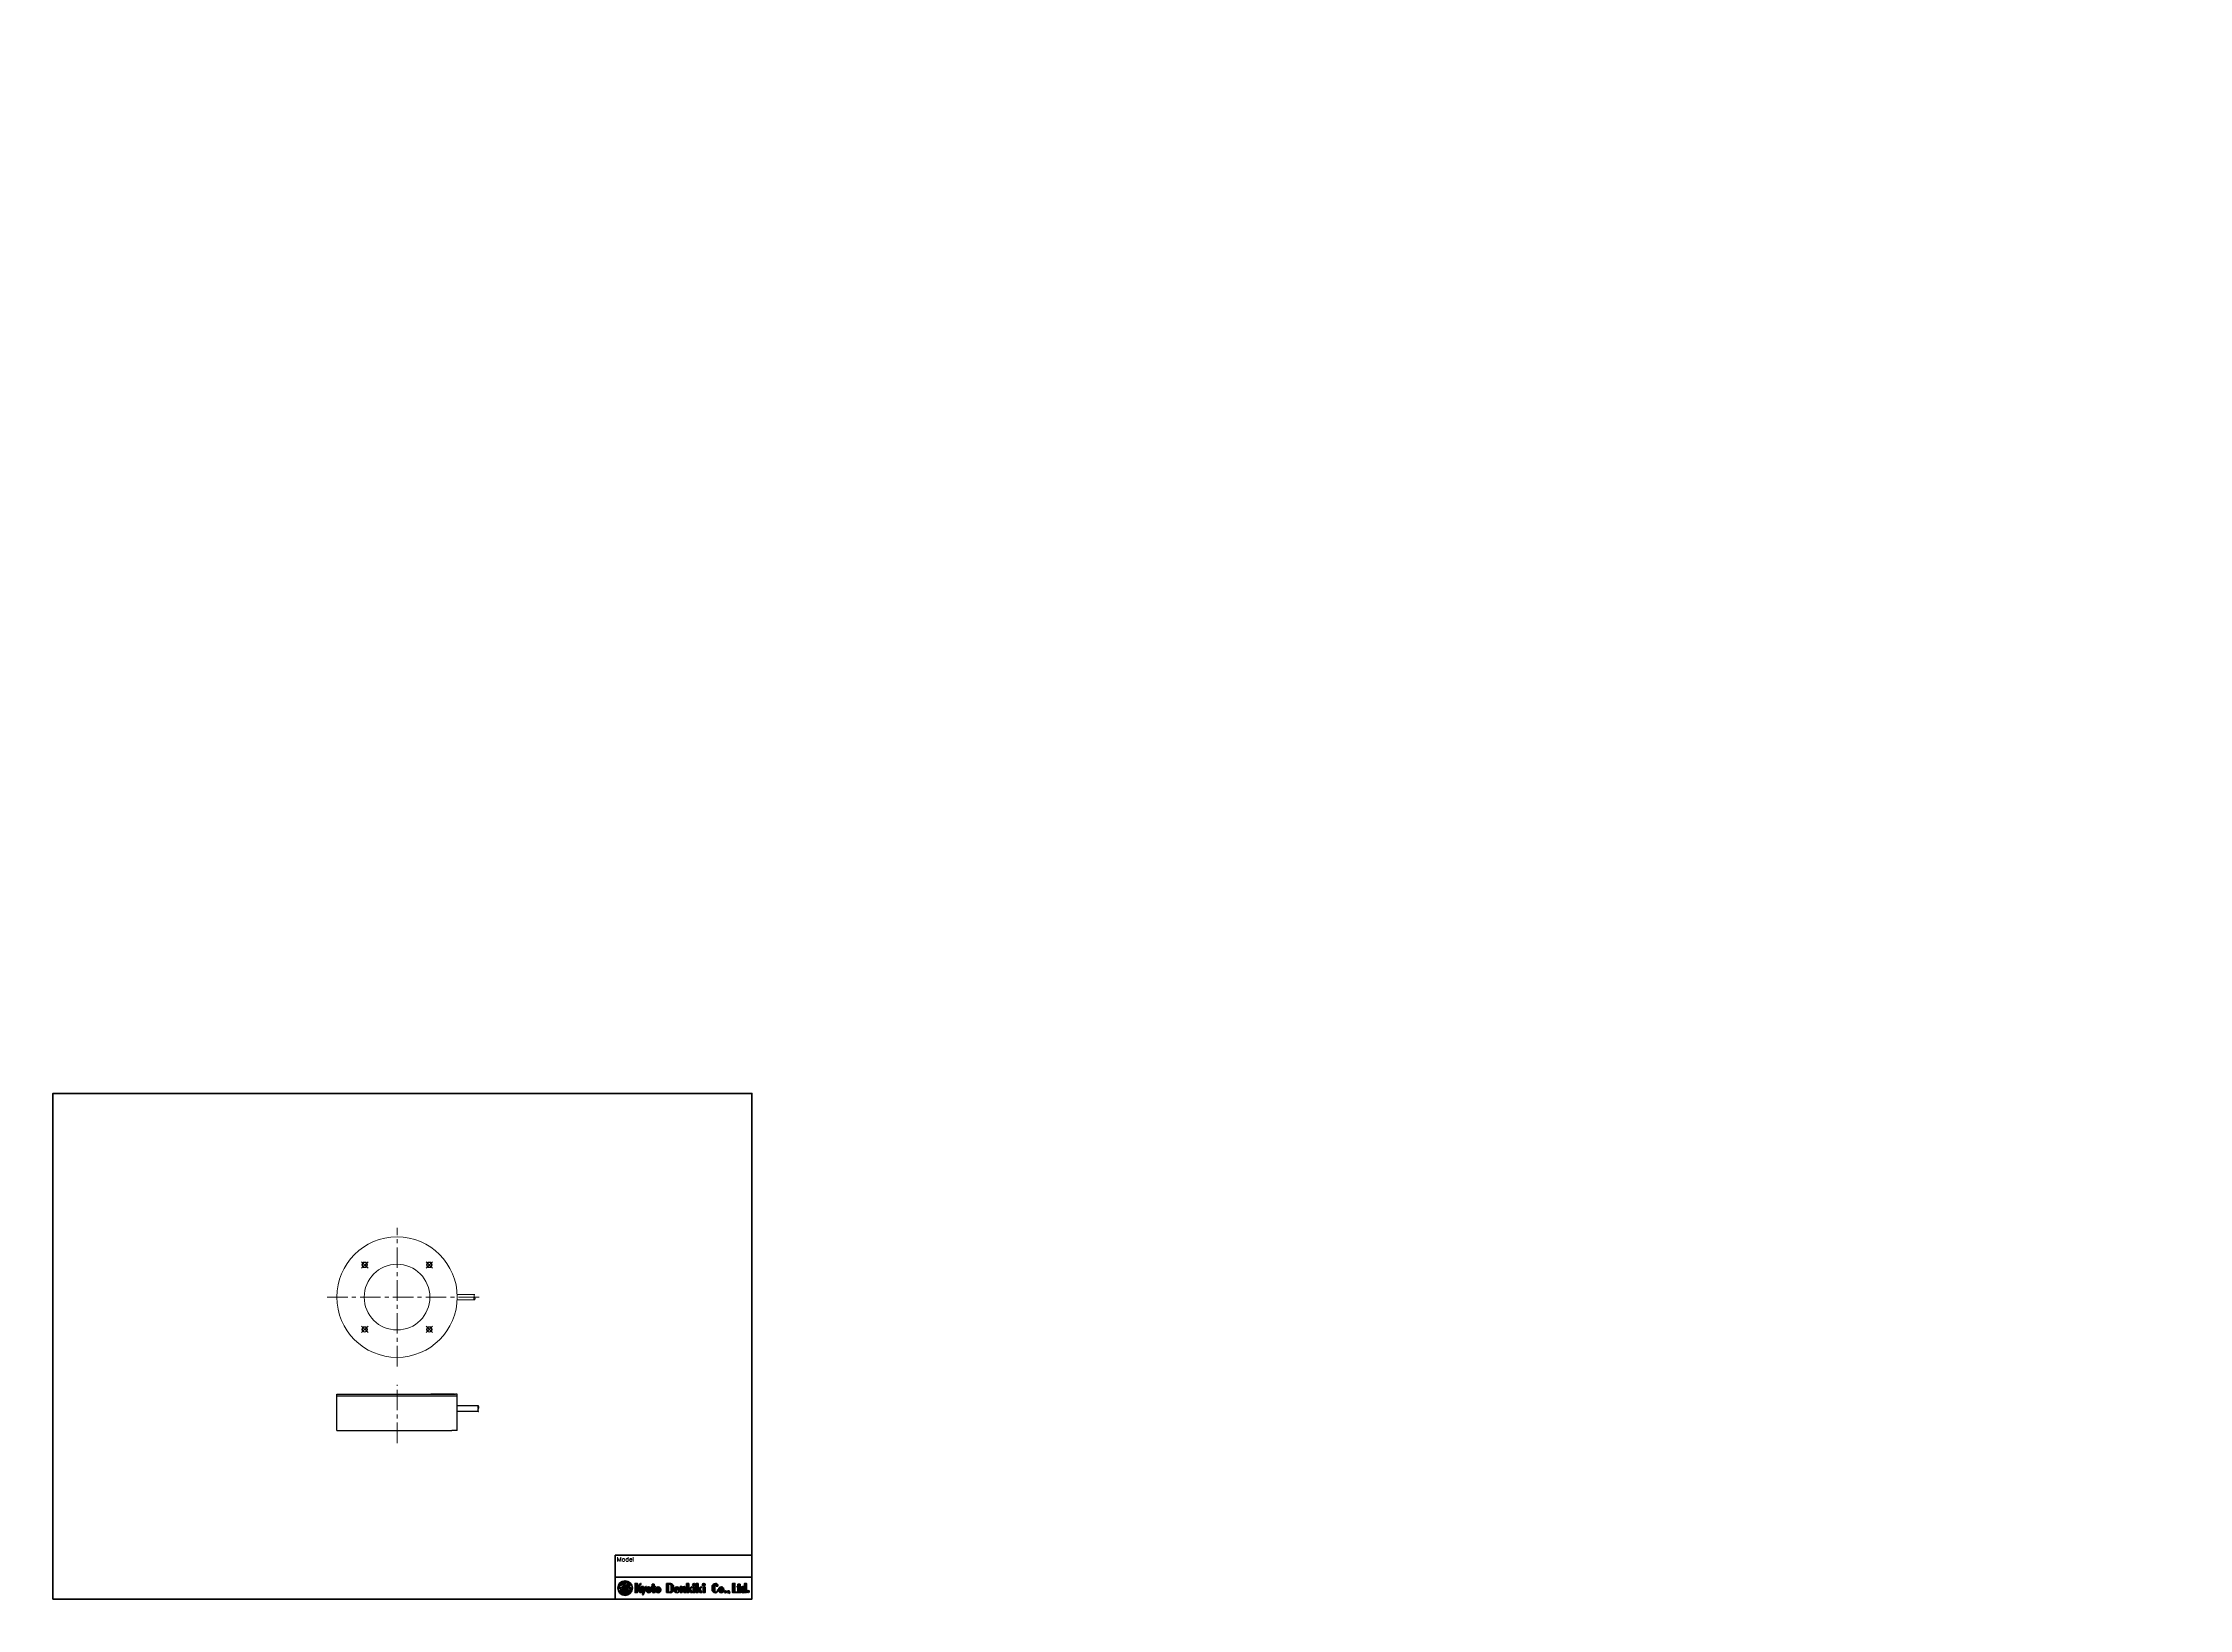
# Paper-space layout 'A3_1_3' of a CAD drawing. Header units: millimetres. Extents: x 0 to 392, y 0 to 286.
# The model-space entities are those that its viewports show. They can reach past a viewport. Long polylines and large blocks are cut down to what shows.
import ezdxf

# ---------------------------------------------------------------- set-up
doc = ezdxf.new("R2010")
doc.units = ezdxf.units.MM
doc.linetypes.add('C6CONTINUOUS', pattern=[0])
doc.linetypes.add('CENTER', pattern=[2, 1.25, -0.25, 0.25, -0.25])
doc.layers.get('0').update_dxf_attribs({"lineweight": 30})
for name, color, linetype, lineweight in [('2KD_寸法1', 7, 'Continuous', 15), ('2KD_寸法１', 7, 'Continuous', 15), ('AUX', 7, 'Continuous', 40), ('PINOFF', 6, 'Continuous', 9)]:
    doc.layers.add(name, color=color, linetype=linetype, lineweight=lineweight)
doc.layers.get('PINOFF').freeze()
doc.styles.get("Standard").update_dxf_attribs({"font": 'simplex.shx', "width": 0.8, "bigfont": 'extfont.shx'})

# ---------------------------------------------------------------- blocks, each defined once
blk = doc.blocks.new('A$C58A435ED')
h = blk.add_hatch(color=256)
edge = h.paths.add_edge_path()
edge.add_ellipse((3.8, 4.2), major_axis=(2.36, 2.72), ratio=0.381944, start_angle=36.9142, end_angle=132.4984, ccw=False)
edge.add_arc((4.7, 6.4), 0.75, 47.7163, 192.9195, ccw=False)
edge.add_ellipse((3.8, 4.2), major_axis=(2.36, 2.72), ratio=0.381944, start_angle=355.1193, end_angle=374.4019, ccw=False)
edge.add_ellipse((4.2, 3.8), major_axis=(2.36, 2.72), ratio=0.381944, start_angle=320.8704, end_angle=364.8807, ccw=False)
edge.add_arc((4, -35.9), 40.1, 84.2752, 86.8987, ccw=False)
edge.add_arc((4, 4), 4, 0, 180)
edge.add_arc((4, -35.9), 40.1, 92.8389, 95.7248, ccw=False)
h = blk.add_hatch(color=256)
edge = h.paths.add_edge_path()
edge.add_arc((4, 4), 4, 180, 360)
edge.add_arc((4, 43.9), 40.1, 272.8389, 275.7248, ccw=False)
edge.add_ellipse((4.2, 3.8), major_axis=(2.36, 2.72), ratio=0.381944, start_angle=175.1193, end_angle=312.4984, ccw=False)
edge.add_ellipse((3.8, 4.2), major_axis=(2.36, 2.72), ratio=0.381944, start_angle=140.8704, end_angle=184.8807, ccw=False)
edge.add_arc((4, 43.9), 40.1, 264.2752, 266.8987, ccw=False)
h = blk.add_hatch(color=256)
edge = h.paths.add_edge_path(flags=17)
edge.add_ellipse((4.2, 3.8), major_axis=(2.36, 2.72), ratio=0.381944, start_angle=130.1847, end_angle=175.1193)
edge.add_ellipse((3.8, 4.2), major_axis=(2.36, 2.72), ratio=0.381944, start_angle=184.8807, end_angle=296.5044)
edge.add_arc((4, 43.9), 40.1, 267.8758, 271.7647, ccw=False)
h = blk.add_hatch(color=256)
edge = h.paths.add_edge_path(flags=17)
edge.add_ellipse((3.8, 4.2), major_axis=(2.36, 2.72), ratio=0.381944, start_angle=310.1847, end_angle=355.1193)
edge.add_ellipse((4.2, 3.8), major_axis=(2.36, 2.72), ratio=0.381944, start_angle=364.8807, end_angle=376.9173)
edge.add_arc((4.6, 6.4), 0.783, -118.932, 3.6503, ccw=False)
edge.add_ellipse((4.2, 3.8), major_axis=(2.36, 2.72), ratio=0.381944, start_angle=39.809, end_angle=116.5044)
edge.add_arc((4, -35.9), 40.1, 87.8758, 91.7647, ccw=False)
blk.add_circle((4, 4), 4)
for centre, radius, start, end in [((4, -35.9), 40.1, 92.8389, 95.7248), ((4, 43.9), 40.1, 264.2752, 266.8987), ((4, 43.9), 40.1, 267.8758, 271.7647), ((4, -35.9), 40.1, 87.8758, 91.7647), ((4.7, 6.4), 0.75, 46.1932, 192.9195), ((4.6, 6.4), 0.783, 241.068, 3.6503), ((4, 43.9), 40.1, 272.8389, 275.7248), ((4, -35.9), 40.1, 84.2752, 86.8987)]:
    blk.add_arc(centre, radius, start, end)
for centre, start_param, end_param in [((3.8, 4.2), 2.009737, 4.900602), ((4.2, 3.8), 1.88285, 5.049036), ((3.8, 4.2), 1.10042, 1.907443), ((4.2, 3.8), 1.14108, 1.759009), ((3.8, 4.2), 5.024443, 6.875096), ((4.2, 3.8), 5.15133, 6.96942)]:
    blk.add_ellipse(centre, major_axis=(2.36, 2.72), ratio=0.381944, start_param=start_param, end_param=end_param)
blk = doc.blocks.new('A$C7F8063EA')
for points in [[(2.4, 4.8), (3.4, 6.2), (2.9, 6.2), (1.3, 4.1), (1.3, 6.2), (0, 6.2), (0, 1.1), (1.3, 1.1), (1.3, 3.4), (1.5, 3.7), (2.6, 1.1), (4.1, 1.1)], [(4.5, 1.1), (4.1, 0), (4.4, 0), (6.2, 4.4), (5.8, 4.4), (5.2, 2.8), (4.5, 4.4), (3.4, 4.4)], [(28.2, 6.2), (28.2, 1.1), (29.4, 1.1), (29.4, 2.6), (29.5, 2.8), (30.3, 1.1), (31.3, 1.1), (30.2, 3.3), (31.3, 4.2), (31.1, 4.4), (29.4, 3), (29.4, 6.2)], [(31.8, 4.2), (31.8, 1.1), (32.9, 1.1), (32.9, 4.2)], [(33.4, 6.2), (33.4, 1.1), (34.5, 1.1), (34.5, 2.6), (34.7, 2.8), (35.5, 1.1), (36.5, 1.1), (35.4, 3.3), (36.5, 4.2), (36.3, 4.4), (34.5, 3), (34.5, 6.2)], [(37.2, 4.2), (37.2, 1.1), (38.3, 1.1), (38.3, 4.2)], [(53.4, 6.2), (53.4, 1.1), (54.7, 1.1), (56.3, 1.1), (56.3, 1.4), (54.7, 1.4), (54.7, 6.2)]]:
    blk.add_hatch(color=256).paths.add_polyline_path(points)
h = blk.add_hatch(color=256)
h.paths.add_polyline_path([(6, 2.5, 0.993056), (8.9, 2.5), (8.9, 2.9, 1.006911), (6, 2.9)])
h.paths.add_polyline_path([(7.1, 3.9, -1.045169), (7.8, 3.9), (7.8, 1.6, -1.045169), (7.1, 1.6)], flags=16)
h = blk.add_hatch(color=256)
edge = h.paths.add_edge_path()
edge.add_line((9.4, 4.2), (9.4, 1.8))
edge.add_ellipse((10, 1.8), major_axis=(0, 0.709), ratio=0.902288, start_angle=90, end_angle=180)
edge.add_line((10, 1.1), (11, 1.1))
edge.add_line((11, 1.1), (11, 1.4))
edge.add_ellipse((11, 1.9), major_axis=(0, -0.528), ratio=0.918034, start_angle=270, end_angle=360, ccw=False)
edge.add_line((10.5, 1.9), (10.5, 4.2))
edge.add_line((10.5, 4.2), (10.9, 4.2))
edge.add_line((10.9, 4.2), (10.9, 4.6))
edge.add_line((10.9, 4.6), (10.5, 4.6))
edge.add_line((10.5, 4.6), (10.5, 5.8))
edge.add_line((10.5, 5.8), (9.4, 5.8))
edge.add_line((9.4, 5.8), (9.4, 4.6))
edge.add_line((9.4, 4.6), (9.1, 4.6))
edge.add_line((9.1, 4.6), (9.1, 4.2))
edge.add_line((9.1, 4.2), (9.4, 4.2))
h = blk.add_hatch(color=256)
h.paths.add_polyline_path([(12.7, 4.4), (12.6, 4.4, 0.412198), (11.2, 2.9), (11.2, 2.5, 0.993056), (14.1, 2.5), (14.1, 2.9, 0.416232)])
h.paths.add_polyline_path([(12.3, 3.9, -1.045169), (13, 3.9), (13, 1.6, -1.045169), (12.3, 1.6)], flags=16)
h = blk.add_hatch(color=256)
edge = h.paths.add_edge_path()
edge.add_line((17.2, 1.1), (19.3, 1.1))
edge.add_ellipse((19.3, 3), major_axis=(0, -1.92), ratio=0.930559, start_angle=0, end_angle=90)
edge.add_line((21.1, 3), (21.1, 4.2))
edge.add_ellipse((19.3, 4.2), major_axis=(0, 1.92), ratio=0.930559, start_angle=270, end_angle=360)
edge.add_line((19.3, 6.2), (17.2, 6.2))
edge.add_line((17.2, 6.2), (17.2, 1.1))
edge = h.paths.add_edge_path(flags=16)
edge.add_line((18.3, 5.8), (19.1, 5.8))
edge.add_ellipse((19.1, 5.1), major_axis=(0, 0.7), ratio=0.929746, start_angle=270, end_angle=359.8389, ccw=False)
edge.add_line((19.8, 5.1), (19.8, 2.1))
edge.add_ellipse((19.1, 2.1), major_axis=(0, -0.7), ratio=0.929746, start_angle=0.1611, end_angle=90, ccw=False)
edge.add_line((19.1, 1.4), (18.3, 1.4))
edge.add_line((18.3, 1.4), (18.3, 5.8))
h = blk.add_hatch(color=256)
edge = h.paths.add_edge_path()
edge.add_line((22.9, 4.4), (22.9, 4.4))
edge.add_arc((22.9, 2.9), 1.46, 90.3946, 180)
edge.add_line((21.4, 2.9), (21.4, 2.5))
edge.add_arc((22.9, 2.5), 1.46, 180.2595, 269.3397)
edge.add_line((22.9, 1.1), (22.9, 1.1))
edge.add_arc((22.9, 2.5), 1.46, 270.6603, 354.2194)
edge.add_line((24.3, 2.4), (24.1, 2.4))
edge.add_ellipse((22.9, 2.4), major_axis=(-1.2, 0), ratio=0.941657, start_angle=90.1774, end_angle=180, ccw=False)
edge.add_arc((22.9, 1.6), 0.325, 180, 276.5641, ccw=False)
edge.add_line((22.5, 1.6), (22.5, 2.7))
edge.add_line((22.5, 2.7), (24.3, 2.7))
edge.add_line((24.3, 2.7), (24.3, 2.9))
edge.add_arc((22.9, 2.9), 1.46, 359.2107, 449.6054)
h.paths.add_polyline_path([(22.5, 3.1), (22.5, 3.9, -1.045169), (23.2, 3.9), (23.2, 3.1)], flags=16)
h = blk.add_hatch(color=256)
edge = h.paths.add_edge_path()
edge.add_line((24.7, 4.4), (24.7, 1.1))
edge.add_line((24.7, 1.1), (25.8, 1.1))
edge.add_line((25.8, 1.1), (25.8, 3.7))
edge.add_ellipse((26.2, 3.7), major_axis=(0.377, 0.217), ratio=0.907884, start_angle=60.0645, end_angle=150.0645, ccw=False)
edge.add_ellipse((26.2, 3.7), major_axis=(0, 0.404), ratio=0.965673, start_angle=270, end_angle=360, ccw=False)
edge.add_line((26.6, 3.7), (26.6, 1.1))
edge.add_line((26.6, 1.1), (27.7, 1.1))
edge.add_line((27.7, 1.1), (27.7, 3.4))
edge.add_ellipse((26.8, 3.4), major_axis=(0, 1.05), ratio=0.925613, start_angle=270, end_angle=360)
edge.add_ellipse((26.8, 4), major_axis=(-0.975, 0), ratio=0.402759, start_angle=270, end_angle=360)
edge.add_line((25.8, 4), (25.8, 4.2))
edge.add_line((25.8, 4.2), (25.6, 4.4))
edge.add_line((25.6, 4.4), (24.7, 4.4))
h = blk.add_hatch(color=256)
edge = h.paths.add_edge_path()
edge.add_ellipse((32.3, 5.5), major_axis=(-0.803, 0), ratio=0.880683, start_angle=0, end_angle=360)
h = blk.add_hatch(color=256)
edge = h.paths.add_edge_path()
edge.add_ellipse((37.6, 5.5), major_axis=(-0.803, 0), ratio=0.880683, start_angle=0, end_angle=360)
h = blk.add_hatch(color=256)
edge = h.paths.add_edge_path()
edge.add_arc((44, 5.4), 0.402, 0, 180, ccw=False)
edge.add_line((44.4, 5.4), (44.4, 4.6))
edge.add_line((44.4, 4.6), (45.4, 4.6))
edge.add_ellipse((44, 4.6), major_axis=(0, 1.59), ratio=0.861671, start_angle=270, end_angle=360)
edge.add_ellipse((44, 4.4), major_axis=(-1.84, 0), ratio=0.958258, start_angle=270, end_angle=360)
edge.add_line((42.2, 4.4), (42.2, 2.8))
edge.add_ellipse((44, 2.8), major_axis=(-1.84, 0), ratio=0.958258, start_angle=0, end_angle=90)
edge.add_ellipse((44, 2.6), major_axis=(0, -1.59), ratio=0.859541, start_angle=0, end_angle=90)
edge.add_line((45.4, 2.6), (45.1, 2.6))
edge.add_line((45.1, 2.6), (45.1, 2.1))
edge.add_ellipse((44.5, 2.1), major_axis=(0, -0.689), ratio=0.905354, start_angle=0, end_angle=90, ccw=False)
edge.add_line((44.5, 1.4), (44.1, 1.4))
edge.add_ellipse((44.1, 1.9), major_axis=(0, 0.516), ratio=0.975773, start_angle=90, end_angle=180, ccw=False)
edge.add_line((43.6, 1.9), (43.6, 5.4))
h = blk.add_hatch(color=256)
h.paths.add_polyline_path([(45.7, 2.5, 0.409357), (47.2, 1.1), (47.2, 1.1, 0.409404), (48.7, 2.5), (48.7, 2.9, 1.006911), (45.7, 2.9)])
h.paths.add_polyline_path([(46.9, 3.9, -1), (47.5, 3.9), (47.5, 1.6, -1), (46.9, 1.6)], flags=16)
h = blk.add_hatch(color=256)
edge = h.paths.add_edge_path()
edge.add_ellipse((49.5, 1.6), major_axis=(-0.65, 0), ratio=0.820872, start_angle=0, end_angle=360)
h = blk.add_hatch(color=256)
edge = h.paths.add_edge_path()
edge.add_ellipse((51.1, 1.6), major_axis=(-0.65, 0), ratio=0.820872, start_angle=178.569, end_angle=477.5428)
edge.add_ellipse((51.3, 1.1), major_axis=(0, -0.409), ratio=0.251102, start_angle=0, end_angle=84.6433, ccw=False)
edge.add_ellipse((51.3, 1.4), major_axis=(0, -0.72), ratio=0.731271, start_angle=0, end_angle=90)
edge.add_ellipse((51.7, 1.4), major_axis=(0, 0.202), ratio=0.432391, start_angle=270, end_angle=339.5604)
edge.add_ellipse((51.7, 1.4), major_axis=(0, 0.202), ratio=0.432391, start_angle=339.5604, end_angle=340.2548, ccw=False)
h = blk.add_hatch(color=256)
edge = h.paths.add_edge_path()
edge.add_line((56, 4.2), (56.3, 4.2))
edge.add_line((56.3, 4.2), (56.3, 1.8))
edge.add_ellipse((57, 1.8), major_axis=(0, 0.709), ratio=0.902288, start_angle=90, end_angle=180)
edge.add_line((57, 1.1), (58, 1.1))
edge.add_line((58, 1.1), (58, 1.4))
edge.add_ellipse((58, 1.9), major_axis=(0, -0.528), ratio=0.918034, start_angle=270, end_angle=360, ccw=False)
edge.add_line((57.5, 1.9), (57.5, 4.2))
edge.add_line((57.5, 4.2), (57.8, 4.2))
edge.add_line((57.8, 4.2), (57.8, 4.6))
edge.add_line((57.8, 4.6), (57.5, 4.6))
edge.add_line((57.5, 4.6), (57.5, 5.8))
edge.add_line((57.5, 5.8), (56.3, 5.8))
edge.add_line((56.3, 5.8), (56.3, 4.6))
edge.add_line((56.3, 4.6), (56, 4.6))
edge.add_line((56, 4.6), (56, 4.2))
h = blk.add_hatch(color=256)
edge = h.paths.add_edge_path()
edge.add_line((61, 6.2), (60, 6.2))
edge.add_line((60, 6.2), (60, 4))
edge.add_ellipse((59.4, 3.2), major_axis=(0, -1.25), ratio=0.700546, start_angle=140.5626, end_angle=180)
edge.add_line((59.4, 4.4), (59, 4.4))
edge.add_ellipse((59, 3.2), major_axis=(0, -1.25), ratio=0.700546, start_angle=180, end_angle=270)
edge.add_line((58.1, 3.2), (58.1, 2.3))
edge.add_ellipse((59, 2.3), major_axis=(0, 1.25), ratio=0.700546, start_angle=90, end_angle=180)
edge.add_line((59, 1.1), (59.4, 1.1))
edge.add_ellipse((59.4, 2.3), major_axis=(0, 1.25), ratio=0.700546, start_angle=180, end_angle=219.4374)
edge.add_line((60, 1.5), (60, 1.1))
edge.add_line((60, 1.1), (61, 1.1))
edge.add_line((61, 1.1), (61, 6.2))
h.paths.add_polyline_path([(60, 1.7, -1), (59.2, 1.7), (59.2, 3.8, -1), (60, 3.8)], flags=16)
h = blk.add_hatch(color=256)
edge = h.paths.add_edge_path()
edge.add_ellipse((62, 1.7), major_axis=(-0.582, 0), ratio=0.959913, start_angle=0, end_angle=360)
for p, q in [((0, 6.2), (1.3, 6.2)), ((0, 1.1), (1.3, 1.1)), ((2.9, 6.2), (1.3, 4.1)), ((1.5, 3.7), (1.3, 3.4)), ((2.6, 1.1), (1.5, 3.7)), ((3.4, 6.2), (2.4, 4.8)), ((4.1, 1.1), (2.4, 4.8)), ((4.1, 1.1), (2.6, 1.1)), ((2.9, 6.2), (3.4, 6.2)), ((3.4, 4.4), (4.5, 1.1)), ((3.4, 4.4), (4.5, 4.4)), ((3.4, 4.4), (4.5, 4.4)), ((4.1, 0), (4.5, 1.1)), ((4.1, 0), (4.4, 0)), ((4.4, 0), (6.2, 4.4)), ((4.5, 4.4), (5.2, 2.8)), ((5.2, 2.8), (5.8, 4.4)), ((5.8, 4.4), (6.2, 4.4)), ((6, 2.9), (6, 2.5)), ((8.9, 2.9), (8.9, 2.5)), ((9.1, 4.6), (9.1, 4.2)), ((9.1, 4.6), (9.1, 4.2)), ((9.1, 4.2), (9.4, 4.2)), ((9.1, 4.2), (9.4, 4.2)), ((9.4, 5.8), (10.5, 5.8)), ((9.4, 5.8), (9.4, 4.6)), ((9.4, 4.2), (9.4, 1.8)), ((10, 1.1), (11, 1.1)), ((11, 1.1), (10, 1.1)), ((10.5, 5.8), (10.5, 4.6)), ((10.5, 4.2), (10.9, 4.2)), ((10.5, 4.2), (10.9, 4.2)), ((10.5, 4.2), (10.5, 1.9)), ((11, 1.4), (11, 1.1)), ((11, 1.4), (11, 1.1)), ((11, 1.1), (11, 1.1)), ((11.2, 2.9), (11.2, 2.5)), ((12.6, 4.4), (12.7, 4.4)), ((12.7, 1.1), (12.7, 1.1)), ((14.1, 2.9), (14.1, 2.5)), ((17.2, 6.2), (19.3, 6.2)), ((17.2, 1.1), (17.2, 6.2)), ((17.2, 1.1), (17.2, 6.2)), ((17.2, 6.2), (19.3, 6.2)), ((17.2, 1.1), (19.3, 1.1)), ((17.2, 1.1), (19.3, 1.1)), ((18.3, 5.8), (18.3, 1.4)), ((18.3, 1.4), (18.3, 5.8)), ((18.3, 5.8), (19.1, 5.8)), ((18.3, 1.4), (19.1, 1.4)), ((19.8, 5.1), (19.8, 2.1)), ((21.1, 4.2), (21.1, 3)), ((21.4, 2.9), (21.4, 2.5)), ((22.5, 3.1), (23.2, 3.1)), ((22.5, 2.7), (24.3, 2.7)), ((22.9, 4.4), (22.9, 4.4)), ((22.9, 1.1), (22.9, 1.1)), ((22.9, 1.1), (22.9, 1.1)), ((24.1, 2.4), (24.3, 2.4)), ((24.3, 2.9), (24.3, 2.7)), ((24.7, 4.4), (25.6, 4.4)), ((24.7, 1.1), (24.7, 4.4)), ((24.7, 4.4), (25.6, 4.4)), ((24.7, 4.4), (25.6, 4.4)), ((24.7, 1.1), (24.7, 4.4)), ((24.7, 4.4), (25.6, 4.4)), ((24.7, 1.1), (25.8, 1.1)), ((24.7, 1.1), (25.8, 1.1)), ((25.8, 4.2), (25.6, 4.4)), ((25.8, 4.2), (25.6, 4.4)), ((25.8, 4), (25.8, 4.2)), ((25.8, 4), (25.8, 4.2)), ((25.8, 4.2), (25.8, 4)), ((25.8, 1.1), (25.8, 3.7)), ((25.8, 1.1), (25.8, 3.7)), ((26.6, 1.1), (26.6, 3.7)), ((26.6, 1.1), (26.6, 3.7)), ((26.6, 1.1), (27.7, 1.1)), ((26.6, 1.1), (27.7, 1.1)), ((27.7, 1.1), (27.7, 3.4)), ((27.7, 1.1), (27.7, 3.4)), ((28.2, 6.2), (29.4, 6.2)), ((28.2, 6.2), (28.2, 1.1)), ((29.4, 6.2), (28.2, 6.2)), ((28.2, 1.1), (29.4, 1.1)), ((28.2, 1.1), (29.4, 1.1)), ((29.4, 3), (29.4, 6.2)), ((31.2, 4.4), (29.4, 3)), ((29.5, 2.8), (29.4, 2.6)), ((29.4, 1.1), (29.4, 2.6)), ((30.3, 1.1), (29.5, 2.8)), ((31.3, 4.2), (30.2, 3.3)), ((31.3, 1.1), (30.2, 3.3)), ((30.3, 1.1), (31.3, 1.1)), ((31.1, 4.4), (31.3, 4.2)), ((31.8, 1.1), (32.9, 1.1)), ((33.4, 6.2), (34.5, 6.2)), ((33.4, 6.2), (33.4, 1.1)), ((34.5, 6.2), (33.4, 6.2)), ((33.4, 1.1), (34.5, 1.1)), ((33.4, 1.1), (34.5, 1.1)), ((34.5, 3), (34.5, 6.2)), ((36.3, 4.4), (34.5, 3)), ((34.7, 2.8), (34.5, 2.6)), ((34.5, 1.1), (34.5, 2.6)), ((35.5, 1.1), (34.7, 2.8)), ((36.5, 4.2), (35.4, 3.3)), ((36.5, 1.1), (35.4, 3.3)), ((35.5, 1.1), (36.5, 1.1)), ((36.3, 4.4), (36.5, 4.2)), ((37.2, 1.1), (38.3, 1.1)), ((37.5, 6.2), (37.6, 6.2)), ((37.5, 6.2), (37.5, 6.2)), ((37.5, 4.8), (37.5, 4.8)), ((42.2, 4.4), (42.2, 4.4)), ((42.2, 4.4), (42.2, 2.8)), ((43.6, 5.4), (43.6, 1.9)), ((43.6, 5.4), (43.6, 1.9)), ((44.1, 1.4), (44.5, 1.4)), ((44.1, 1.4), (44.5, 1.4)), ((44.4, 4.6), (44.4, 5.4)), ((44.4, 4.6), (44.4, 5.4)), ((45.4, 4.6), (44.4, 4.6)), ((44.4, 4.6), (45.4, 4.6)), ((45.4, 2.6), (45.1, 2.6)), ((45.1, 2.6), (45.1, 2.1)), ((45.4, 2.6), (45.1, 2.6)), ((45.1, 2.6), (45.1, 2.1)), ((45.7, 2.9), (45.7, 2.5)), ((47.2, 1.1), (47.2, 1.1)), ((48.7, 2.9), (48.7, 2.5)), ((51.8, 1.6), (51.8, 1.6)), ((53.4, 6.2), (54.7, 6.2)), ((53.4, 1.1), (56.3, 1.1)), ((54.7, 1.4), (54.7, 2)), ((56, 4.6), (56, 4.2)), ((56, 4.6), (56, 4.2)), ((56, 4.2), (56.3, 4.2)), ((56, 4.2), (56.3, 4.2)), ((56.3, 5.8), (57.5, 5.8)), ((56.3, 5.8), (56.3, 4.6)), ((56.3, 4.2), (56.3, 1.8)), ((58, 1.1), (57, 1.1)), ((57.5, 5.8), (57.5, 4.6)), ((57.5, 4.2), (57.8, 4.2)), ((57.5, 4.2), (57.8, 4.2)), ((57.5, 4.2), (57.5, 1.9)), ((58, 1.4), (58, 1.1)), ((58, 1.4), (58, 1.1)), ((58, 1.1), (58, 1.4)), ((58.1, 3.2), (58.1, 2.4)), ((58.1, 3.2), (58.1, 2.3)), ((59.4, 4.4), (59, 4.4)), ((59, 1.1), (59.4, 1.1)), ((59.2, 3.8), (59.2, 1.7)), ((59.2, 3.8), (59.2, 1.7)), ((60, 6.2), (61, 6.2)), ((60, 6.2), (61, 6.2)), ((61, 1.1), (61, 2)), ((61, 1.1), (61, 2)), ((62, 2.2), (62, 2.2)), ((62, 1.1), (62, 1.1)), ((62.6, 1.7), (62.6, 1.7))]:
    blk.add_line(p, q)
for points in [[(1.3, 3.4), (1.3, 1.1), (0, 1.1), (0, 6.2), (1.3, 6.2), (1.3, 4.1)], [(7.1, 3.9), (7.1, 1.6)], [(7.8, 1.5), (7.8, 3.9)], [(9.1, 4.2), (9.1, 4.6), (9.4, 4.6)], [(9.1, 4.2), (9.1, 4.6), (9.4, 4.6)], [(10.5, 4.6), (10.9, 4.6), (10.9, 4.2)], [(10.5, 4.6), (10.9, 4.6), (10.9, 4.2)], [(12.3, 3.9), (12.3, 1.6)], [(13, 1.5), (13, 3.9)], [(22.5, 3.9), (22.5, 3.1)], [(22.5, 2.7), (22.5, 1.6)], [(23.2, 3.1), (23.2, 3.9)], [(46.9, 3.9), (46.9, 1.6)], [(47.5, 3.9), (47.5, 1.6)], [(54.7, 1.1), (53.4, 1.1), (53.4, 6.2), (54.7, 6.2), (54.7, 1.4)], [(54.7, 1.1), (56.3, 1.1), (56.3, 1.4), (54.7, 1.4)], [(56.3, 4.2), (56, 4.2), (56, 4.6), (56.3, 4.6)], [(56.3, 4.2), (56, 4.2), (56, 4.6), (56.3, 4.6)], [(57.5, 4.6), (57.8, 4.6), (57.8, 4.2), (57.5, 4.2)], [(57.5, 4.6), (57.8, 4.6), (57.8, 4.2), (57.5, 4.2)], [(60, 4), (60, 6.2), (61, 6.2), (61, 1.1), (60, 1.1), (60, 1.5)], [(60, 4), (60, 6.2), (61, 6.2), (61, 1.1), (60, 1.1), (60, 1.5)], [(60, 1.7), (60, 3.8)], [(60, 1.7), (60, 3.8)]]:
    blk.add_lwpolyline(points)
for points in [[(31.8, 4.2), (32.9, 4.2), (32.9, 1.1), (31.8, 1.1)], [(37.2, 4.2), (38.3, 4.2), (38.3, 1.1), (37.2, 1.1)]]:
    blk.add_lwpolyline(points, close=True)
for centre, radius, start, end in [((7.5, 2.9), 1.46, 359.2107, 180), ((7.5, 2.5), 1.46, 179.5961, 359.6054), ((7.5, 3.9), 0.325, 354.9391, 180), ((7.5, 1.6), 0.325, 180, 5.0609), ((12.6, 2.9), 1.46, 359.2107, 180), ((12.6, 2.5), 1.46, 179.5961, 359.6054), ((12.6, 3.9), 0.325, 354.9391, 180), ((12.6, 1.6), 0.325, 180, 5.0609), ((22.9, 2.9), 1.46, 359.2107, 180), ((22.9, 2.5), 1.46, 179.7405, 354.2194), ((22.9, 3.9), 0.325, 354.9391, 180), ((22.9, 1.6), 0.325, 180, 273.149), ((44, 5.4), 0.402, 0, 180), ((47.2, 2.9), 1.46, 359.2107, 180), ((47.2, 2.5), 1.46, 179.5961, 359.6054), ((47.2, 3.9), 0.325, 0, 180), ((47.2, 1.6), 0.325, 180, 360), ((59.6, 3.8), 0.411, 0, 180), ((59.6, 1.7), 0.411, 180, 0)]:
    blk.add_arc(centre, radius, start, end)
for centre, major_axis, ratio, start_param, end_param in [((10, 1.8), (0, 0.709), 0.902288, 1.570796, 3.141593), ((11, 1.9), (0, -0.528), 0.918034, 4.712389, 6.283185), ((19.1, 5.1), (0, 0.7), 0.929746, 4.712389, 6.280162), ((19.3, 4.2), (0, 1.92), 0.930559, 4.712389, 6.283185), ((22.9, 2.4), (-1.2, 0), 0.941657, 1.573713, 3.141593), ((26.8, 4), (-0.975, 0), 0.402759, 4.712389, 6.283185), ((26.2, 3.7), (0, 0.404), 0.965673, 4.712389, 6.283185), ((26.8, 3.4), (0, 1.05), 0.925613, 4.712389, 6.283185), ((44, 4.4), (-1.84, 0), 0.958258, 4.712389, 6.283185), ((44.1, 1.9), (0, 0.516), 0.975773, 1.570796, 3.141593), ((44, 4.6), (0, 1.59), 0.861671, 4.712389, 6.283185), ((44, 2.6), (0, -1.59), 0.859541, 0, 1.570796), ((44.5, 2.1), (0, -0.689), 0.905354, 0, 1.570796), ((51.1, 1.6), (-0.65, 0), 0.820872, 3.11117, 8.258473), ((51.3, 1.4), (0, -0.72), 0.731271, 0, 1.570796), ((51.3, 1.1), (0, -0.409), 0.251102, 0, 1.547256), ((51.7, 1.4), (0, 0.202), 0.432391, 4.712389, 5.59034), ((57, 1.8), (0, 0.709), 0.902288, 1.570796, 3.141593), ((58, 1.9), (0, -0.528), 0.918034, 4.712389, 6.283185), ((59, 3.2), (0, -1.25), 0.700546, 3.141592, 4.712389), ((59.4, 2.3), (0, 1.25), 0.700546, 3.141592, 4.006894)]:
    blk.add_ellipse(centre, major_axis=major_axis, ratio=ratio, start_param=start_param, end_param=end_param)
at = {"extrusion": (0, 0, -1)}
for centre, major_axis, ratio, start_param, end_param in [((19.1, 2.1), (0, -0.7), 0.929746, 4.712389, 6.280162), ((19.3, 3), (0, -1.92), 0.930559, 4.712389, 6.283185), ((26.2, 3.7), (0.377, 0.217), 0.907884, 3.706835, 5.194113), ((44, 2.8), (-1.84, 0), 0.958258, 4.712389, 6.283185), ((59, 2.3), (0, 1.25), 0.700546, 3.141592, 4.712389), ((59.4, 3.2), (0, -1.25), 0.700546, 3.141592, 4.006894)]:
    blk.add_ellipse(centre, major_axis=major_axis, ratio=ratio, start_param=start_param, end_param=end_param, dxfattribs=at)
for centre, major_axis, ratio in [((32.3, 5.5), (-0.803, 0), 0.880683), ((37.6, 5.5), (-0.803, 0), 0.880683), ((49.5, 1.6), (-0.65, 0), 0.820872), ((62, 1.7), (-0.582, 0), 0.959913)]:
    blk.add_ellipse(centre, major_axis=major_axis, ratio=ratio)
blk = doc.blocks.new('A$C13424D0B')
at = {"ltscale": 0.1}
for p, q in [((-19.4, 15.9), (-15.9, 19.4)), ((-19.4, 19.4), (-15.9, 15.9)), ((15.9, 19.4), (19.4, 15.9)), ((19.4, 19.4), (15.9, 15.9)), ((-15.9, -19.4), (-19.4, -15.9)), ((-19.4, -19.4), (-15.9, -15.9)), ((19.4, -15.9), (15.9, -19.4)), ((19.4, -19.4), (15.9, -15.9))]:
    blk.add_line(p, q, dxfattribs=at)
for p, q in [((42.6, 1.5), (33, 1.5)), ((42.6, -1.5), (33, -1.5))]:
    blk.add_line(p, q)
for points in [[(42.5, -1.5), (42.5, -1.5), (42.4, -1.5), (42.4, -1.5), (42.4, -1.5), (42.3, -1.4), (42.3, -1.4), (42.3, -1.4), (42.2, -1.3), (42.2, -1.3), (42.2, -1.2), (42.2, -1.2), (42.2, -1.1), (42.1, -1.1), (42.1, -1), (42.1, -0.9), (42.1, -0.9), (42.1, -0.8), (42.1, -0.8), (42.1, -0.7), (42.1, -0.6), (42.1, -0.6), (42.1, -0.5), (42.1, -0.4), (42.2, -0.4), (42.2, -0.3), (42.2, -0.3), (42.2, -0.2), (42.2, -0.2), (42.3, -0.1), (42.3, -0.1), (42.3, -0.1), (42.4, 0), (42.4, 0), (42.4, 0), (42.5, 0), (42.5, 0)], [(42.5, 0), (42.5, 0), (42.4, 0), (42.4, 0.1), (42.3, 0.2), (42.3, 0.3), (42.3, 0.4), (42.3, 0.5), (42.3, 0.6), (42.3, 0.8), (42.3, 0.9), (42.3, 1), (42.3, 1.1), (42.3, 1.2), (42.3, 1.3), (42.4, 1.4), (42.4, 1.5), (42.5, 1.5), (42.5, 1.5)], [(42.5, 0), (42.5, 0), (42.6, 0), (42.6, -0.1), (42.7, -0.2), (42.7, -0.3), (42.7, -0.4), (42.7, -0.5), (42.8, -0.6), (42.8, -0.8), (42.8, -0.9), (42.7, -1), (42.7, -1.1), (42.7, -1.2), (42.7, -1.3), (42.6, -1.4), (42.6, -1.5), (42.5, -1.5), (42.5, -1.5)]]:
    blk.add_lwpolyline(points)
for centre, radius in [((0, 0), 33), ((-17.7, 17.7), 1.5), ((-17.7, 17.7), 1.25), ((0, 0), 18), ((17.7, 17.7), 1.5), ((17.7, 17.7), 1.25), ((-17.7, -17.7), 1.5), ((-17.7, -17.7), 1.25), ((17.7, -17.7), 1.5), ((17.7, -17.7), 1.25)]:
    blk.add_circle(centre, radius)
blk = doc.blocks.new('A$C43A25883')
for p, q in [((0, 0), (0, 20)), ((0, 20), (1, 20)), ((1, 20), (65, 20)), ((1.5, 20), (64.5, 20)), ((1.5, 20), (14.5, 20)), ((64.5, 20), (51.5, 20)), ((66, 20), (65, 20)), ((66, 0), (66, 20)), ((0, 0), (2.5, 0)), ((0, 0), (3, 0)), ((3, 0), (63, 0)), ((66, 0), (63, 0)), ((66, 0), (63.5, 0))]:
    blk.add_line(p, q)
at = {"color": 7, "linetype": 'C6CONTINUOUS'}
for p, q in [((77.6, 13.5), (66, 13.5)), ((66, 10.5), (66, 13.5)), ((66, 11), (66, 12.5)), ((66, 11.5), (66, 12)), ((77.6, 10.5), (66, 10.5))]:
    blk.add_line(p, q, dxfattribs=at)
for points in [[(77.6, 13.5), (77.5, 13.5), (77.5, 13.5), (77.4, 13.5), (77.4, 13.5), (77.4, 13.4), (77.3, 13.4), (77.3, 13.4), (77.3, 13.3), (77.3, 13.3), (77.2, 13.2), (77.2, 13.2), (77.2, 13.1), (77.2, 13.1), (77.2, 13), (77.2, 12.9), (77.2, 12.9), (77.2, 12.8), (77.2, 12.8), (77.2, 12.7), (77.2, 12.6), (77.2, 12.6), (77.2, 12.5), (77.2, 12.4), (77.2, 12.4), (77.2, 12.3), (77.2, 12.3), (77.3, 12.2), (77.3, 12.2), (77.3, 12.1), (77.3, 12.1), (77.4, 12.1), (77.4, 12), (77.4, 12), (77.5, 12), (77.5, 12), (77.6, 12)], [(77.6, 12), (77.5, 12), (77.5, 12), (77.4, 11.9), (77.4, 11.8), (77.4, 11.7), (77.3, 11.6), (77.3, 11.5), (77.3, 11.4), (77.3, 11.3), (77.3, 11.1), (77.3, 11), (77.3, 10.9), (77.4, 10.8), (77.4, 10.7), (77.4, 10.6), (77.5, 10.5), (77.5, 10.5), (77.6, 10.5)], [(77.6, 12), (77.6, 12), (77.6, 12), (77.7, 12.1), (77.7, 12.2), (77.7, 12.3), (77.8, 12.4), (77.8, 12.5), (77.8, 12.6), (77.8, 12.8), (77.8, 12.9), (77.8, 13), (77.8, 13.1), (77.7, 13.2), (77.7, 13.3), (77.7, 13.4), (77.6, 13.5), (77.6, 13.5), (77.6, 13.5)]]:
    blk.add_lwpolyline(points, dxfattribs=at)
blk = doc.blocks.new('A$C74493D83')
blk.add_line((0, 19), (66, 19))
blk.add_blockref('A$C43A25883', (0, 0))

msp = doc.modelspace()

# ---------------------------------------------------------------- linework, layer by layer
at = {"layer": '2KD_寸法１', "color": 2, "linetype": 'CENTER'}
for p, q in [((192.53, 131.392), (192.53, 207.392)), ((237.53, 169.392), (152.53, 169.392))]:
    msp.add_line(p, q, dxfattribs=at)
at = {"layer": '2KD_寸法１', "color": 2, "linetype": 'CENTER', "lineweight": 5}
msp.add_line((192.53, 89.387), (192.53, 121.275), dxfattribs=at)
at = {"layer": 'AUX', "lineweight": 70}
for p, q in [((312, 28), (312, 16)), ((312, 28), (312, 16)), ((312, 28), (312, 16)), ((312, 28), (387, 28)), ((312, 16), (312, 4)), ((312, 16), (312, 4)), ((312, 16), (312, 4)), ((312, 16), (387, 16))]:
    msp.add_line(p, q, dxfattribs=at)
msp.add_lwpolyline([(4, 4), (387, 4), (387, 281), (4, 281)], close=True, dxfattribs=at)

# ---------------------------------------------------------------- block references
msp.add_blockref('A$C74493D83', (159.53, 96.275))
at = {"layer": '2KD_寸法1'}
msp.add_blockref('A$C13424D0B', (192.53, 169.392), dxfattribs=at)
at = {"layer": 'AUX'}
for name, p in [('A$C58A435ED', (313.5, 6)), ('A$C7F8063EA', (323, 6.389))]:
    msp.add_blockref(name, p, dxfattribs=at)

# ---------------------------------------------------------------- texts
at = {"layer": 'AUX', "lineweight": 20}
msp.add_text('Model', height=2.5, dxfattribs=at).set_placement((313, 24.5))

psp = doc.layouts.new('A3_1_3')

# ---------------------------------------------------------------- viewports
at = {"layer": 'PINOFF', "color": 7, "lineweight": 0}
psp.add_viewport(center=(195.5, 142.5), size=(392, 286), view_center_point=(586.5, 427.5), view_height=857.99999, dxfattribs=at)

doc.saveas('drawing.dxf')
